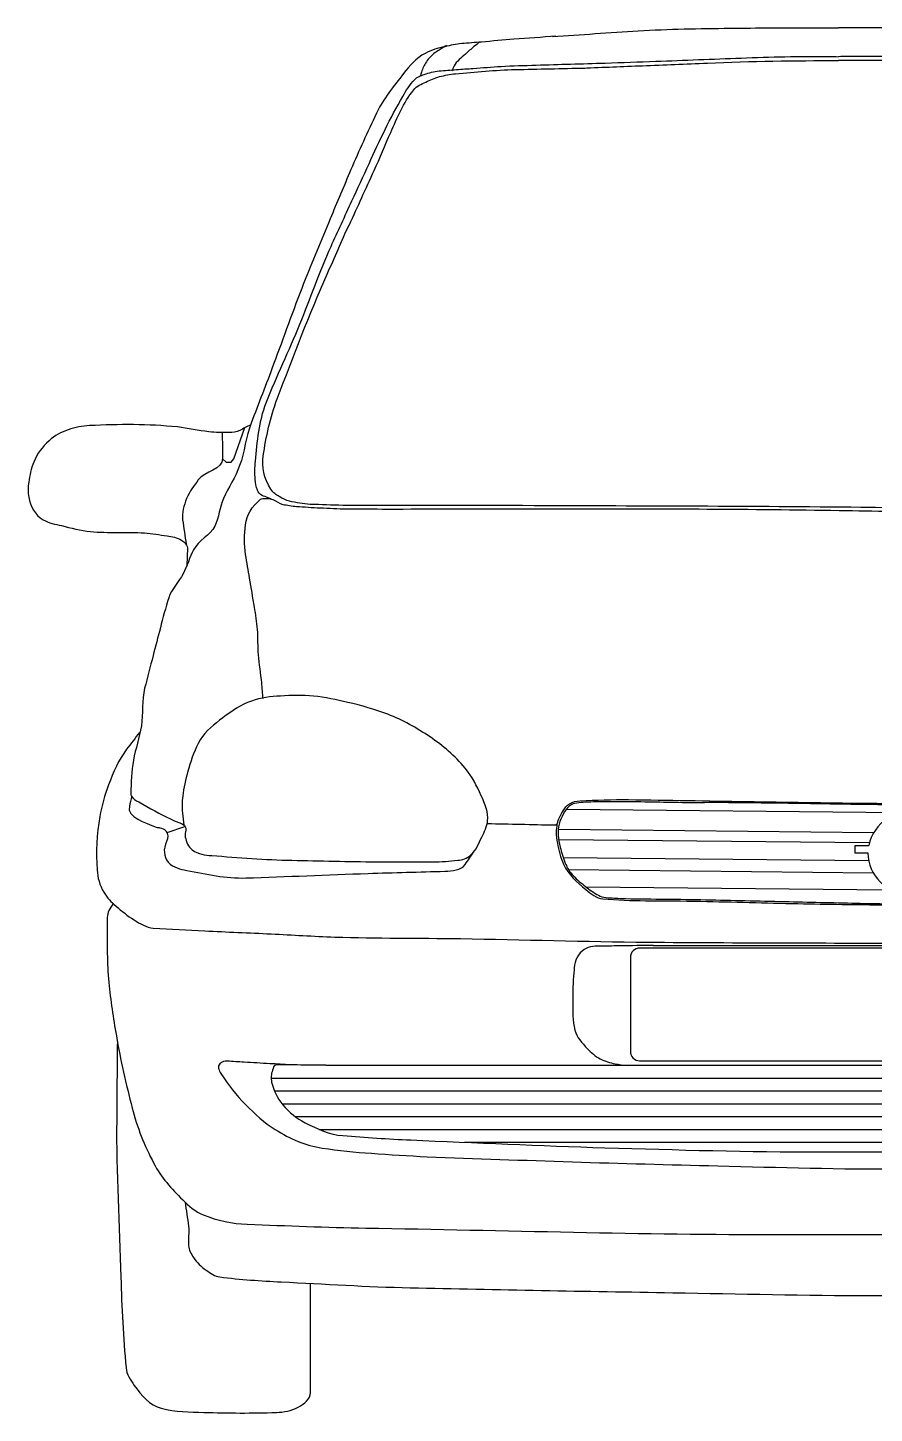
# Model space of a CAD drawing. Header units: millimetres. Extents: x 1343 to 64046, y 44602 to 77982.
# Drawn here: x 28089 to 29103, y 54952 to 56613 of the extents above; entities that cross this region are included whole.
import ezdxf

# ---------------------------------------------------------------- set-up
doc = ezdxf.new("R2010")
doc.units = ezdxf.units.MM

# ---------------------------------------------------------------- blocks, each defined once
blk = doc.blocks.new('A$C4ACD6110')
for p, q in [((645.4, 723.4), (1043.1, 719.3)), ((166.4, 695.4), (187.9, 702.5)), ((635.7, 699.3), (1012.9, 695.4)), ((635.8, 687.2), (1007.7, 683.4)), ((640.7, 665.6), (1006.8, 661.8)), ((647.3, 650.9), (1012.3, 647.1)), ((668.4, 630.3), (1033.3, 626.5)), ((1067.3, 556.9), (732.7, 556.9)), ((748.5, 560.1), (1067.3, 560.1)), ((721.4, 545.5), (721.4, 432.7)), ((356.4, 416.5), (1067.3, 416.5)), ((732.4, 421.8), (1067.3, 421.8)), ((291.1, 401.1), (1067.3, 401.1)), ((295, 385.7), (1067.3, 385.7)), ((304.2, 370.3), (1067.3, 370.3)), ((319.9, 354.9), (1067.3, 354.9)), ((348.7, 339.5), (1067.3, 339.5)), ((522.7, 324.2), (1067.3, 324.2))]:
    blk.add_line(p, q)
for points in [[(232.7, 1148.5), (232.9, 1143.2), (237.3, 1139.3), (243.2, 1139.1), (246.5, 1143.3), (259.7, 1180.6)], [(1006, 670.7), (990.5, 670.7), (990.5, 679.9), (1006.9, 679.9)]]:
    blk.add_lwpolyline(points)
for centre, start, end in [((732.7, 545.5), 89.9989, 180), ((732.7, 433.2), 177.4935, 270.0011)]:
    blk.add_arc(centre, 11.4, start, end)
for start_param, end_param in [(6.230214, 9.247388), (3.14103, 6.052285)]:
    blk.add_ellipse((1063.5, 670.7), major_axis=(57.6, 0), ratio=0.902192, start_param=start_param, end_param=end_param)
for points, knots in [([(632.2, 1649.8), (615.4, 1648.5), (598.6, 1647.3), (581.8, 1646), (568.9, 1645.1), (556, 1643.8), (543.1, 1642.7), (535.2, 1642.1), (527.2, 1641.5), (519.3, 1640.9), (512.5, 1640.3), (505.9, 1638.6), (499.2, 1637.1), (491, 1635.3), (483.1, 1633.3), (475.4, 1629.2), (464.7, 1623.3), (457.1, 1614.4), (449.7, 1605), (437.6, 1589.6), (425.5, 1574.7), (417.2, 1557.3), (406.5, 1534.9), (396.3, 1512.5), (386.6, 1489.8), (378.3, 1470.1), (369.9, 1450.4), (361.7, 1430.7), (351, 1404.9), (340.1, 1379.3), (330, 1353.4), (317.5, 1321.3), (306.1, 1288.7), (294, 1256.5), (285.2, 1233), (276, 1209.6), (267.2, 1186.1), (261, 1169.7), (259.3, 1151.7), (253.4, 1135.1), (248.5, 1121.4), (240, 1109.1), (234.2, 1095.8), (229.6, 1085.3), (228.5, 1073.2), (223.6, 1062.7), (218.2, 1051.3), (204.1, 1045.5), (198.2, 1034.3), (193.4, 1025.1), (190.5, 1014.8), (185.7, 1005.6), (180.6, 995.8), (171.8, 987.5), (168.4, 976.7), (164.7, 964.8), (161.5, 952.7), (158.4, 940.6), (155.5, 929.5), (152.6, 918.5), (149.7, 907.4), (146.3, 894.4), (143, 881.4), (139.6, 868.4), (135.9, 853.8), (138.1, 838.1), (135.7, 823.3), (133.4, 809.3), (128.7, 795.9), (126.2, 781.9), (123.9, 768.7), (123.4, 755.3), (123, 742), (122.9, 741.2), (122.9, 740.4), (123.4, 739.5), (125.7, 735.7), (129.1, 734), (132.5, 732), (145.3, 724.6), (158.1, 717.6), (171.2, 711.2), (175.2, 709.2), (179.6, 708.2), (183.7, 706.2), (185.6, 705.3), (187.2, 703.9), (188.3, 702), (190.4, 698.3), (187.1, 693.8), (188.3, 689.9), (189.9, 684.3), (191.2, 678.4), (196.6, 674.5), (204.1, 669.1), (211.8, 668.4), (219.9, 667.8), (251.9, 665.4), (283.8, 662.7), (315.8, 662.1), (349.6, 661.4), (383.4, 660.6), (417.2, 660.3), (439.8, 660.1), (462.4, 660.2), (485, 660.3), (494.8, 660.3), (504.7, 661.1), (514.5, 662.1), (520.2, 662.6), (525.8, 664.2), (530.4, 668.6), (537.1, 674.8), (539.6, 682.1), (543.4, 689.8), (546.4, 696.3), (549.7, 702.8), (550.4, 709.4), (551.5, 719.2), (547.2, 729.6), (542.8, 739.5), (537.2, 751.7), (531.8, 762.5), (523.3, 772.6), (510.9, 787.4), (497.3, 799.3), (481.5, 809.9), (465.2, 820.7), (448.9, 830.4), (430.8, 837.1), (415.1, 842.9), (399.3, 847.4), (383, 851.3), (369.3, 854.5), (355.7, 857.3), (341.8, 858.9), (328.7, 860.4), (315.4, 859.7), (302.3, 858.9), (290.5, 858.3), (279, 856.9), (267.5, 853), (254.6, 848.7), (244.2, 841.2), (233.3, 832.9), (222.9, 825), (213, 817.5), (206.2, 806.3), (199.6, 795.6), (196.1, 784.4), (192.6, 772.6), (189.7, 762.6), (186.8, 752.8), (185.6, 742.5), (184.6, 734.6), (184.1, 726.6), (184.9, 718.7), (185.4, 713.9), (185.9, 709), (186.4, 704.2)], [0, 0, 0, 0, 0.023518, 0.023518, 0.023518, 0.041607, 0.041607, 0.041607, 0.052717, 0.052717, 0.052717, 0.062216, 0.062216, 0.062216, 0.073894, 0.073894, 0.073894, 0.090346, 0.090346, 0.090346, 0.117179, 0.117179, 0.117179, 0.151677, 0.151677, 0.151677, 0.181534, 0.181534, 0.181534, 0.220421, 0.220421, 0.220421, 0.268499, 0.268499, 0.268499, 0.303537, 0.303537, 0.303537, 0.328131, 0.328131, 0.328131, 0.348479, 0.348479, 0.348479, 0.364667, 0.364667, 0.364667, 0.382383, 0.382383, 0.382383, 0.396944, 0.396944, 0.396944, 0.412612, 0.412612, 0.412612, 0.430062, 0.430062, 0.430062, 0.44604, 0.44604, 0.44604, 0.464788, 0.464788, 0.464788, 0.485872, 0.485872, 0.485872, 0.505635, 0.505635, 0.505635, 0.524221, 0.524221, 0.524221, 0.525401, 0.525401, 0.525401, 0.530909, 0.530909, 0.530909, 0.551358, 0.551358, 0.551358, 0.557614, 0.557614, 0.557614, 0.560495, 0.560495, 0.560495, 0.566124, 0.566124, 0.566124, 0.574283, 0.574283, 0.574283, 0.585557, 0.585557, 0.585557, 0.630289, 0.630289, 0.630289, 0.677476, 0.677476, 0.677476, 0.709021, 0.709021, 0.709021, 0.722761, 0.722761, 0.722761, 0.730762, 0.730762, 0.730762, 0.74236, 0.74236, 0.74236, 0.752018, 0.752018, 0.752018, 0.766496, 0.766496, 0.766496, 0.784366, 0.784366, 0.784366, 0.810437, 0.810437, 0.810437, 0.837208, 0.837208, 0.837208, 0.860387, 0.860387, 0.860387, 0.879919, 0.879919, 0.879919, 0.898297, 0.898297, 0.898297, 0.914713, 0.914713, 0.914713, 0.933169, 0.933169, 0.933169, 0.950847, 0.950847, 0.950847, 0.967751, 0.967751, 0.967751, 0.982164, 0.982164, 0.982164, 0.993229, 0.993229, 0.993229, 1, 1, 1, 1]), ([(628, 1649.4), (662.2, 1651.7), (696.4, 1653.9), (730.5, 1656.1), (767.2, 1658.4), (804, 1658.9), (840.7, 1659.3), (873.4, 1659.6), (906.1, 1659.9), (938.9, 1659.9), (949.4, 1659.9), (960, 1659.9), (970.5, 1659.9)], [0, 0, 0, 0, 0.299577, 0.299577, 0.299577, 0.621299, 0.621299, 0.621299, 0.907575, 0.907575, 0.907575, 1, 1, 1, 1]), ([(1067.3, 1659.8), (1045.6, 1659.9), (1023.9, 1659.9), (1002.2, 1659.9), (991.6, 1659.9), (981.1, 1659.9), (970.5, 1659.9)], [0, 0, 0, 0, 0.672802, 0.672802, 0.672802, 1, 1, 1, 1]), ([(501, 1638.6), (497.1, 1636.1), (493.1, 1633.6), (489.2, 1631.2), (484.9, 1628.4), (481.2, 1624.7), (478.1, 1620.5), (475.3, 1616.6), (473, 1612.5), (471.7, 1608.1), (471.2, 1606.3), (470.6, 1604.5), (470.1, 1602.7)], [0, 0, 0, 0, 0.285137, 0.285137, 0.285137, 0.599234, 0.599234, 0.599234, 0.884806, 0.884806, 0.884806, 1, 1, 1, 1]), ([(540.8, 1642.5), (538.5, 1640.8), (536.3, 1639), (534, 1637.2), (530.5, 1634.4), (527.1, 1631.4), (523.7, 1628.4), (521.1, 1626.3), (518.7, 1624), (516.3, 1621.7), (513.9, 1619.4), (511.5, 1617.1), (510.2, 1614.1), (509.3, 1612.1), (508.4, 1610), (507.6, 1608)], [0, 0, 0, 0, 0.177597, 0.177597, 0.177597, 0.456644, 0.456644, 0.456644, 0.662997, 0.662997, 0.662997, 0.863195, 0.863195, 0.863195, 1, 1, 1, 1]), ([(291.6, 1094.8), (290.2, 1095.4), (288.9, 1095.9), (287.5, 1096.5), (285.1, 1097.5), (282.7, 1098.4), (280.3, 1099.4), (277.6, 1100.5), (275.8, 1103.1), (274.7, 1105.8), (272.9, 1110.1), (272.2, 1114.3), (272, 1118.7), (271.6, 1125.9), (271.5, 1133.2), (272.2, 1140.3), (274.5, 1164), (276.4, 1188), (285.2, 1210.4), (297.8, 1242.5), (312.6, 1272.9), (325.4, 1304.5), (338, 1335.5), (349.1, 1367.2), (362.8, 1397.7), (371.1, 1415.9), (379.4, 1434.1), (387.8, 1452.3), (394.6, 1467.1), (401.5, 1482), (408.3, 1496.9), (414.6, 1510.6), (421, 1524.2), (427.5, 1537.9), (433.8, 1551.4), (441.4, 1564.3), (448.7, 1577.5), (452.7, 1584.7), (456.9, 1591.4), (462.8, 1597.6), (466, 1600.9), (470.2, 1602.6), (474.4, 1603.9), (480.3, 1605.8), (486.1, 1607.6), (492.2, 1608.1), (499.2, 1608.7), (506.1, 1609.2), (513.1, 1609.7), (519.8, 1610.2), (526.4, 1610.7), (533.1, 1611.2), (544.2, 1612), (555.3, 1612.8), (566.4, 1613.5), (580.4, 1614.3), (594.4, 1614.7), (608.4, 1615.1), (636, 1616), (663.5, 1616.7), (691.1, 1617.6), (711.3, 1618.3), (731.5, 1619), (751.7, 1619.7), (785.8, 1620.9), (819.9, 1622.4), (854, 1623.6), (889, 1624.9), (924, 1625.8), (959, 1625.3), (962.9, 1625.3), (966.7, 1625.2), (970.5, 1625.2)], [0, 0, 0, 0, 0.00415, 0.00415, 0.00415, 0.011489, 0.011489, 0.011489, 0.019502, 0.019502, 0.019502, 0.031865, 0.031865, 0.031865, 0.052197, 0.052197, 0.052197, 0.119164, 0.119164, 0.119164, 0.215384, 0.215384, 0.215384, 0.309821, 0.309821, 0.309821, 0.366228, 0.366228, 0.366228, 0.412426, 0.412426, 0.412426, 0.454951, 0.454951, 0.454951, 0.497236, 0.497236, 0.497236, 0.520315, 0.520315, 0.520315, 0.532731, 0.532731, 0.532731, 0.549915, 0.549915, 0.549915, 0.569631, 0.569631, 0.569631, 0.588457, 0.588457, 0.588457, 0.619859, 0.619859, 0.619859, 0.659392, 0.659392, 0.659392, 0.737166, 0.737166, 0.737166, 0.794213, 0.794213, 0.794213, 0.890411, 0.890411, 0.890411, 0.989176, 0.989176, 0.989176, 1, 1, 1, 1]), ([(384.8, 1423.7), (394.7, 1445.4), (404.6, 1467.1), (414.5, 1488.8), (421.3, 1503.9), (427.6, 1519.3), (434.3, 1534.4), (442.1, 1552.1), (449.2, 1569.7), (461.8, 1585.4), (465.5, 1590.2), (471.1, 1592.2), (476.4, 1594.7), (481.8, 1597.3), (487, 1599.8), (492.7, 1601.3), (499.1, 1602.9), (505.5, 1604.1), (512, 1604.7), (535.8, 1606.9), (559.5, 1609.2), (583.4, 1609.8), (611.2, 1610.4), (639, 1611), (666.7, 1611.6)], [0, 0, 0, 0, 0.184069, 0.184069, 0.184069, 0.31202, 0.31202, 0.31202, 0.461113, 0.461113, 0.461113, 0.505682, 0.505682, 0.505682, 0.550943, 0.550943, 0.550943, 0.60122, 0.60122, 0.60122, 0.785528, 0.785528, 0.785528, 1, 1, 1, 1]), ([(664.9, 1611.6), (688.5, 1612.5), (712.1, 1613.4), (735.8, 1614.4), (761.7, 1615.4), (787.6, 1616.5), (813.6, 1617.6), (865.9, 1619.7), (918.2, 1620.6), (970.5, 1620.5)], [0, 0, 0, 0, 0.23201, 0.23201, 0.23201, 0.486638, 0.486638, 0.486638, 1, 1, 1, 1]), ([(1067.3, 1625.3), (1038.9, 1625.3), (1010.5, 1625.3), (982, 1625.3), (978.2, 1625.3), (974.4, 1625.2), (970.5, 1625.2)], [0, 0, 0, 0, 0.881094, 0.881094, 0.881094, 1, 1, 1, 1]), ([(1067.3, 1084.2), (1067.1, 1084.2), (1066.9, 1084.2), (1066.6, 1084.2), (1043.5, 1084.5), (1020.5, 1084.7), (997.4, 1085), (867.1, 1086.5), (736.7, 1086.5), (606.3, 1087.1), (529.9, 1087.4), (453.5, 1087.3), (377.1, 1087.5), (364, 1087.5), (350.9, 1088.2), (337.8, 1088.7), (329.4, 1089.1), (321.2, 1090.5), (312.9, 1092.5), (308.6, 1093.5), (304.8, 1095.6), (300.9, 1097.9), (296.9, 1100.2), (293.5, 1102.4), (290.8, 1106.8), (282.3, 1120.1), (279.6, 1133.5), (281.6, 1146.8), (285, 1169.6), (289.8, 1192.6), (298.4, 1215.2), (317.9, 1266.8), (336.6, 1315.6), (358.3, 1364.7), (367, 1384.4), (375.7, 1404.1), (384.4, 1423.8)], [0, 0, 0, 0, 0.000666, 0.000666, 0.000666, 0.062513, 0.062513, 0.062513, 0.412203, 0.412203, 0.412203, 0.617064, 0.617064, 0.617064, 0.65226, 0.65226, 0.65226, 0.674729, 0.674729, 0.674729, 0.686504, 0.686504, 0.686504, 0.698592, 0.698592, 0.698592, 0.735293, 0.735293, 0.735293, 0.79819, 0.79819, 0.79819, 0.942239, 0.942239, 0.942239, 1, 1, 1, 1]), ([(266.6, 1184.1), (262.3, 1181.8), (258, 1179.5), (253.6, 1177.3), (249.7, 1175.2), (244.9, 1174.9), (240.5, 1174.8), (232.5, 1174.5), (224.5, 1174.8), (216.6, 1175.6), (204, 1177), (191.5, 1180.1), (178.8, 1181.4), (144, 1185), (108.6, 1184.7), (73.6, 1183), (65, 1182.6), (56.6, 1180.8), (48.2, 1178.1), (39.5, 1175.3), (32.2, 1171.1), (25.2, 1164.9), (16.8, 1157.5), (10.9, 1149.3), (6.8, 1139.3), (3.5, 1131.4), (2, 1123.5), (0.8, 1115.4), (-0.1, 1109.4), (-0.4, 1103.1), (0.8, 1097.1), (2.9, 1086.5), (8.1, 1075.8), (18, 1070.2), (25.1, 1066.2), (32.4, 1064.9), (39.9, 1063.2), (51.5, 1060.5), (63, 1057.4), (74.8, 1056.2), (96.2, 1053.8), (117.9, 1056.1), (139.4, 1054.4), (148.5, 1053.7), (157.5, 1052.3), (166.5, 1050.9), (172.5, 1050), (178.3, 1049), (183.9, 1045.6), (187.9, 1043.3), (191.1, 1039.3), (190.9, 1035.1), (190.6, 1028.1), (190.3, 1021.1), (190.1, 1014.1)], [0, 0, 0, 0, 0.026416, 0.026416, 0.026416, 0.050453, 0.050453, 0.050453, 0.093292, 0.093292, 0.093292, 0.161991, 0.161991, 0.161991, 0.350988, 0.350988, 0.350988, 0.39761, 0.39761, 0.39761, 0.445255, 0.445255, 0.445255, 0.501901, 0.501901, 0.501901, 0.546154, 0.546154, 0.546154, 0.579031, 0.579031, 0.579031, 0.636426, 0.636426, 0.636426, 0.677615, 0.677615, 0.677615, 0.741611, 0.741611, 0.741611, 0.857737, 0.857737, 0.857737, 0.90677, 0.90677, 0.90677, 0.939534, 0.939534, 0.939534, 0.962204, 0.962204, 0.962204, 1, 1, 1, 1]), ([(232.5, 1174.7), (232.6, 1164.3), (232.8, 1153.9), (233, 1143.5), (233.2, 1130.6), (211.6, 1128.2), (203.9, 1118), (198.6, 1111), (193.3, 1104.3), (189.9, 1095.7), (186.5, 1087.3), (183.9, 1078.7), (185.1, 1070.1), (186.5, 1060.4), (187.9, 1050.7), (189.3, 1040.9)], [0, 0, 0, 0, 0.2056, 0.2056, 0.2056, 0.460483, 0.460483, 0.460483, 0.633736, 0.633736, 0.633736, 0.80544, 0.80544, 0.80544, 1, 1, 1, 1]), ([(281.4, 855.8), (280.9, 862.1), (280.3, 868.4), (279.8, 874.7), (278.8, 886), (277, 897.2), (275.9, 908.5), (275, 918.6), (275.7, 928.7), (274.7, 938.7), (273.8, 947.7), (272.7, 956.7), (271.2, 965.6), (269.2, 977.1), (267.2, 988.6), (265.3, 1000.1), (263.6, 1009.6), (262.1, 1019.1), (260.5, 1028.6), (258.6, 1040.4), (258.9, 1052.5), (260.5, 1064.3), (262.1, 1076), (267.8, 1086.2), (278.5, 1094.7), (279.3, 1095.3), (280.1, 1095.5), (281, 1095.5), (285, 1095.8), (289.2, 1095.6), (293.1, 1094.4), (297.3, 1093.1), (300.7, 1089.6), (305, 1088.7), (310.4, 1087.6), (315.9, 1086.7), (321.4, 1086.3), (330.8, 1085.6), (340.2, 1084.9), (349.6, 1084.5), (360.3, 1084), (371, 1083.5), (381.7, 1083.3), (397.8, 1083.2), (413.9, 1083.1), (430, 1083.1), (481.3, 1083.1), (532.7, 1083.2), (584, 1083.2), (610.9, 1083.2), (637.7, 1083.2), (664.5, 1083.2), (714, 1083.2), (763.5, 1083.2), (812.9, 1083.1), (865.8, 1083), (918.6, 1082.1), (971.5, 1081.4), (992.4, 1081.2), (1013.2, 1080.8), (1034.1, 1080.4), (1039.2, 1080.3), (1044.3, 1079.9), (1049.4, 1079.7), (1054, 1079.6), (1058.6, 1079.5), (1063.2, 1079.6), (1064.6, 1079.6), (1066, 1079.7), (1067.3, 1079.7)], [0, 0, 0, 0, 0.018297, 0.018297, 0.018297, 0.051171, 0.051171, 0.051171, 0.080365, 0.080365, 0.080365, 0.106517, 0.106517, 0.106517, 0.140297, 0.140297, 0.140297, 0.168226, 0.168226, 0.168226, 0.202665, 0.202665, 0.202665, 0.236777, 0.236777, 0.236777, 0.239277, 0.239277, 0.239277, 0.251037, 0.251037, 0.251037, 0.263813, 0.263813, 0.263813, 0.27979, 0.27979, 0.27979, 0.307044, 0.307044, 0.307044, 0.338061, 0.338061, 0.338061, 0.384682, 0.384682, 0.384682, 0.533382, 0.533382, 0.533382, 0.611123, 0.611123, 0.611123, 0.754353, 0.754353, 0.754353, 0.907453, 0.907453, 0.907453, 0.967851, 0.967851, 0.967851, 0.982714, 0.982714, 0.982714, 0.996009, 0.996009, 0.996009, 1, 1, 1, 1]), ([(133.5, 815.4), (128.3, 808.6), (123.1, 801.8), (118, 795.1), (108.3, 782.5), (102.2, 767.6), (96.3, 752.6), (91.4, 740.1), (88.4, 727.4), (86, 714.4), (82, 693.4), (81.2, 671.8), (82.7, 650.7), (83.3, 641.4), (85.5, 632.3), (90.7, 623.8), (94.7, 617), (99.7, 612.2), (105.3, 607.2), (112.2, 601.1), (119, 595.7), (126.9, 590.7), (134.2, 586.2), (141.6, 581.4), (150, 580.8), (170.5, 579.4), (191, 578.4), (211.6, 577.5), (238.1, 576.3), (264.6, 575.1), (291.1, 573.9), (316.5, 572.7), (341.9, 571), (367.4, 570.1), (417.4, 568.4), (467.6, 569.1), (517.7, 568.2), (592.4, 567), (667.2, 564.6), (741.9, 564), (850.4, 563.1), (958.9, 562.9), (1067.3, 562.9)], [0, 0, 0, 0, 0.021353, 0.021353, 0.021353, 0.061189, 0.061189, 0.061189, 0.094284, 0.094284, 0.094284, 0.147596, 0.147596, 0.147596, 0.171047, 0.171047, 0.171047, 0.189462, 0.189462, 0.189462, 0.212214, 0.212214, 0.212214, 0.233185, 0.233185, 0.233185, 0.284766, 0.284766, 0.284766, 0.351282, 0.351282, 0.351282, 0.415055, 0.415055, 0.415055, 0.540688, 0.540688, 0.540688, 0.728075, 0.728075, 0.728075, 1, 1, 1, 1]), ([(124.1, 738.5), (123.1, 734.7), (122.2, 730.8), (121.3, 727), (118.1, 713.8), (140.3, 706.9), (153.5, 701.9), (154.9, 701.3), (156.5, 701.5), (157.9, 701), (160.5, 700.2), (163.1, 699.8), (165.1, 697.4), (171.4, 689.7), (161.5, 679.8), (163.3, 671.4), (164.1, 667.4), (164.3, 663.2), (167.8, 659.8), (174.5, 653), (182, 651.5), (190.1, 649.9), (213.6, 645.4), (237, 640.2), (260.7, 640.9), (309.6, 642.5), (358.4, 644.7), (407.3, 646.3), (438, 647.4), (468.7, 648), (499.3, 649), (507.8, 649.3), (518.7, 650.1), (523.5, 657.1), (526.9, 662.2), (530.4, 667.3), (533.9, 672.4)], [0, 0, 0, 0, 0.024559, 0.024559, 0.024559, 0.109212, 0.109212, 0.109212, 0.118668, 0.118668, 0.118668, 0.13526, 0.13526, 0.13526, 0.189317, 0.189317, 0.189317, 0.215208, 0.215208, 0.215208, 0.265872, 0.265872, 0.265872, 0.413516, 0.413516, 0.413516, 0.717779, 0.717779, 0.717779, 0.908825, 0.908825, 0.908825, 0.961608, 0.961608, 0.961608, 1, 1, 1, 1]), ([(549.9, 706.1), (576.6, 705.6), (603.4, 705), (630.1, 704.5), (630.8, 704.5), (631.5, 704.3), (632.2, 704.5), (634.9, 705.3), (634.2, 709.6), (635.5, 711.9), (637.1, 715.1), (638.8, 718.3), (640.7, 721.4), (642.7, 724.7), (644.9, 727.7), (648.4, 729.8), (652.4, 732.3), (656.6, 733.2), (661, 733.4), (680.4, 734.2), (699.8, 735), (719.2, 734.8), (813.5, 733.4), (907.7, 731.7), (1002, 730.5), (1021.4, 730.3), (1040.8, 730.3), (1060.2, 729.8), (1062.6, 729.8), (1065, 729.7), (1067.3, 729.7)], [0, 0, 0, 0, 0.150828, 0.150828, 0.150828, 0.154784, 0.154784, 0.154784, 0.170029, 0.170029, 0.170029, 0.190279, 0.190279, 0.190279, 0.211776, 0.211776, 0.211776, 0.236409, 0.236409, 0.236409, 0.34586, 0.34586, 0.34586, 0.877196, 0.877196, 0.877196, 0.986623, 0.986623, 0.986623, 1, 1, 1, 1]), ([(1067.3, 728.2), (1061.3, 728.3), (1055.2, 728.5), (1049.2, 728.6), (1037.2, 728.8), (1025.3, 728.6), (1013.4, 728.8), (998.5, 728.9), (983.6, 729.1), (968.7, 729.4), (958.1, 729.5), (947.6, 729.8), (937, 729.9), (902, 730.5), (867.1, 730.9), (832.1, 731.2), (817.4, 731.3), (802.7, 731), (788, 731.1), (764, 731.3), (740, 732), (716, 732.3), (707, 732.4), (698.1, 732.3), (689.1, 732.3), (681.1, 732.2), (673, 731.8), (664.9, 731.5), (661.5, 731.4), (658, 730.8), (654.6, 730.1), (652.4, 729.7), (650.3, 728.8), (648.4, 727.2), (645, 724.3), (643, 721), (641, 717.3), (638.9, 713.4), (637.1, 709.6), (636, 705.4), (634.8, 701.1), (634.4, 696.6), (634.8, 692.3), (635.2, 687.4), (636.1, 682.5), (637.3, 677.7), (639, 671.2), (640.9, 665), (643.3, 658.8), (645, 654.6), (647.1, 650.6), (650, 647.1), (654.1, 642), (658.7, 637.8), (663.8, 633.7), (668.8, 629.6), (673.8, 625.9), (679.3, 622.4), (681.8, 620.8), (684.4, 619.3), (687.3, 618.5), (690.5, 617.7), (693.7, 617.3), (697, 617.1), (703.3, 616.8), (709.7, 616.3), (716, 616.2), (747.9, 615.6), (779.8, 615.5), (811.7, 614.8), (843.2, 614.1), (874.6, 613.4), (906.1, 612.7), (934.7, 612), (963.4, 611.4), (992, 610.7), (1017, 610.1), (1042, 609.8), (1067, 610.1), (1067.1, 610.1), (1067.2, 610.1), (1067.3, 610.1)], [0, 0, 0, 0, 0.01948, 0.01948, 0.01948, 0.057785, 0.057785, 0.057785, 0.105668, 0.105668, 0.105668, 0.139606, 0.139606, 0.139606, 0.2519, 0.2519, 0.2519, 0.299179, 0.299179, 0.299179, 0.376318, 0.376318, 0.376318, 0.405045, 0.405045, 0.405045, 0.430978, 0.430978, 0.430978, 0.442107, 0.442107, 0.442107, 0.449468, 0.449468, 0.449468, 0.462734, 0.462734, 0.462734, 0.476573, 0.476573, 0.476573, 0.490619, 0.490619, 0.490619, 0.506511, 0.506511, 0.506511, 0.527768, 0.527768, 0.527768, 0.542157, 0.542157, 0.542157, 0.562723, 0.562723, 0.562723, 0.583314, 0.583314, 0.583314, 0.592817, 0.592817, 0.592817, 0.603328, 0.603328, 0.603328, 0.623755, 0.623755, 0.623755, 0.726187, 0.726187, 0.726187, 0.827282, 0.827282, 0.827282, 0.919318, 0.919318, 0.919318, 0.999676, 0.999676, 0.999676, 1, 1, 1, 1]), ([(633.4, 705.3), (633.1, 702.1), (632.7, 698.9), (632.3, 695.8), (631.9, 691.4), (633.2, 687.1), (634, 682.7), (635.6, 674), (637.5, 665.6), (641.4, 657.4), (647.3, 644.8), (657, 636), (668, 627.1), (674.4, 621.9), (680.6, 616.5), (688.4, 615.8), (705.4, 614.4), (722.5, 613.9), (739.6, 613.7), (761.6, 613.5), (783.6, 613.5), (805.5, 613), (844.4, 612.2), (883.2, 610.9), (922, 610.2), (957.3, 609.5), (992.6, 608.8), (1028, 608.8), (1038.2, 608.8), (1048.5, 608.8), (1058.8, 608.8), (1061.7, 608.8), (1064.5, 608.8), (1067.3, 608.8)], [0, 0, 0, 0, 0.019564, 0.019564, 0.019564, 0.046288, 0.046288, 0.046288, 0.099995, 0.099995, 0.099995, 0.181996, 0.181996, 0.181996, 0.229278, 0.229278, 0.229278, 0.333505, 0.333505, 0.333505, 0.467607, 0.467607, 0.467607, 0.704482, 0.704482, 0.704482, 0.919908, 0.919908, 0.919908, 0.982677, 0.982677, 0.982677, 1, 1, 1, 1]), ([(101.8, 610.4), (100.1, 607.5), (98.5, 604.7), (96.8, 601.9), (94, 596.9), (94.9, 590.5), (94.9, 584.7), (94.8, 561.7), (94.4, 538.7), (96.7, 515.8), (98.8, 494.3), (102, 473), (105.7, 451.7), (110.7, 422.5), (117.4, 393.9), (124.7, 365.2), (130.6, 342.1), (139.2, 320.4), (150.5, 298.9), (159.3, 282.1), (171.5, 268.7), (185.2, 255.1), (192.7, 247.7), (200.1, 241.1), (209.8, 237.1), (227.1, 230.1), (244.5, 226.6), (262.5, 225.9), (309.9, 224.1), (357.3, 222.2), (404.7, 221.4), (570.3, 218.6), (735.9, 213.5), (901.5, 213.5), (951.2, 213.5), (1000.9, 213.5), (1050.5, 213.5), (1056.1, 213.5), (1061.7, 213.5), (1067.3, 213.5)], [0, 0, 0, 0, 0.007804, 0.007804, 0.007804, 0.02143, 0.02143, 0.02143, 0.075929, 0.075929, 0.075929, 0.12702, 0.12702, 0.12702, 0.197007, 0.197007, 0.197007, 0.253196, 0.253196, 0.253196, 0.297368, 0.297368, 0.297368, 0.321468, 0.321468, 0.321468, 0.363999, 0.363999, 0.363999, 0.476449, 0.476449, 0.476449, 0.868994, 0.868994, 0.868994, 0.986699, 0.986699, 0.986699, 1, 1, 1, 1]), ([(749, 560.1), (735.6, 559.9), (722.3, 559.7), (708.9, 559.5), (699.8, 559.4), (690.8, 559.2), (681.7, 559.1), (674.4, 559), (667.1, 557.5), (661.2, 551), (654.6, 543.7), (654.3, 535.6), (653.6, 527.4), (652.7, 515.7), (652.2, 504.1), (652.3, 492.5), (652.3, 481.1), (652.2, 469.8), (655, 458.5), (657.1, 449.8), (663.3, 443.3), (669.7, 436.6), (674.5, 431.5), (679.1, 427.1), (685.3, 424.1), (691.1, 421.3), (696.9, 419.2), (703.1, 418.3), (708, 417.5), (712.9, 416.8), (717.8, 416)], [0, 0, 0, 0, 0.152376, 0.152376, 0.152376, 0.255693, 0.255693, 0.255693, 0.339379, 0.339379, 0.339379, 0.433895, 0.433895, 0.433895, 0.566485, 0.566485, 0.566485, 0.695979, 0.695979, 0.695979, 0.796231, 0.796231, 0.796231, 0.872225, 0.872225, 0.872225, 0.943474, 0.943474, 0.943474, 1, 1, 1, 1]), ([(106.9, 445), (106.6, 413.5), (106.3, 382), (106.1, 350.4), (105.6, 287.7), (109.2, 225), (111.1, 162.3), (112.1, 126.2), (114.1, 90.1), (117.3, 54), (118, 46.2), (122.3, 39.5), (127.2, 32.8), (136.1, 20.5), (145.5, 8.9), (159.5, 5.4), (176.4, 1.1), (193.4, 0.9), (210.4, 0.4), (239.4, -0.4), (268.4, -0.7), (297.4, 0.4), (306.3, 0.7), (314.9, 2.2), (323.4, 6.6), (330.8, 10.4), (338.3, 16.4), (338.3, 24.1), (338.3, 67.7), (338.3, 111.4), (338.3, 155)], [0, 0, 0, 0, 0.121911, 0.121911, 0.121911, 0.364434, 0.364434, 0.364434, 0.504346, 0.504346, 0.504346, 0.534495, 0.534495, 0.534495, 0.589082, 0.589082, 0.589082, 0.655024, 0.655024, 0.655024, 0.767073, 0.767073, 0.767073, 0.801633, 0.801633, 0.801633, 0.8312, 0.8312, 0.8312, 1, 1, 1, 1]), ([(314.8, 416.9), (306.3, 417.4), (297.9, 417.9), (289.4, 418.3), (279.2, 418.9), (269.1, 419.5), (258.9, 420.1), (252.1, 420.5), (245.3, 421), (238.5, 421.4), (235.4, 421.6), (232.3, 420.7), (229.7, 418.3), (226.3, 415.3), (228.8, 409.7), (231, 406.4), (239.9, 393.4), (249.1, 380.5), (260.7, 369.1), (271.9, 358), (282.5, 347.8), (296.1, 339.3), (313.8, 328.3), (332.3, 320), (352.3, 317.2), (371.8, 314.4), (391.4, 312.2), (411.1, 310.9), (433.4, 309.5), (455.6, 307.8), (477.9, 306.9), (593.9, 302.4), (709.9, 298.6), (825.9, 295.9), (899.7, 294.1), (973.4, 291.7), (1047.2, 292.3), (1053.9, 292.4), (1060.6, 292.4), (1067.3, 292.5)], [0, 0, 0, 0, 0.026265, 0.026265, 0.026265, 0.057863, 0.057863, 0.057863, 0.078937, 0.078937, 0.078937, 0.088627, 0.088627, 0.088627, 0.101084, 0.101084, 0.101084, 0.150296, 0.150296, 0.150296, 0.198061, 0.198061, 0.198061, 0.260484, 0.260484, 0.260484, 0.321625, 0.321625, 0.321625, 0.39078, 0.39078, 0.39078, 0.750526, 0.750526, 0.750526, 0.979139, 0.979139, 0.979139, 1, 1, 1, 1]), ([(356.4, 416.5), (347.9, 416.5), (339.3, 416.6), (330.8, 416.7), (319.4, 416.8), (308.1, 417.2), (296.8, 416.7), (294.3, 416.6), (293.5, 412.9), (292.7, 410.5), (291.1, 405.8), (290.5, 400.7), (291.7, 396.1), (294, 386.5), (298.1, 377.5), (305, 369.2), (313, 359.7), (321.2, 353), (331.8, 347.6), (346.5, 340), (361.1, 333.4), (377, 332.1), (404.1, 329.9), (431.2, 328.1), (458.3, 326.9), (535.8, 323.7), (613.3, 319.9), (690.9, 317.6), (776.9, 315.1), (863, 312.5), (949.1, 312.5), (981.3, 312.5), (1013.6, 312.5), (1045.8, 312.5), (1053, 312.5), (1060.2, 312.5), (1067.3, 312.5)], [0, 0, 0, 0, 0.029042, 0.029042, 0.029042, 0.067428, 0.067428, 0.067428, 0.075833, 0.075833, 0.075833, 0.092209, 0.092209, 0.092209, 0.126103, 0.126103, 0.126103, 0.165027, 0.165027, 0.165027, 0.219117, 0.219117, 0.219117, 0.311195, 0.311195, 0.311195, 0.57429, 0.57429, 0.57429, 0.866314, 0.866314, 0.866314, 0.975656, 0.975656, 0.975656, 1, 1, 1, 1]), ([(188, 252.3), (189.4, 242.8), (190.8, 233.2), (192.2, 223.7), (193.4, 215.9), (191.3, 208), (192.2, 200.2), (192.8, 195.1), (195, 190.6), (198.1, 186.1), (202.4, 179.9), (207.2, 175.3), (213.3, 170.9), (218.5, 167.2), (223.6, 163.4), (229.6, 162.7), (254.2, 159.7), (278.7, 158), (303.3, 156.8), (354.7, 154.4), (406.1, 150.9), (457.6, 149.8), (562.4, 147.5), (667.3, 145.6), (772.1, 143.9), (851.6, 142.6), (931.1, 140.4), (1010.6, 140.4), (1028.9, 140.4), (1047.2, 140.4), (1065.5, 140.4), (1066.1, 140.4), (1066.7, 140.4), (1067.3, 140.4)], [0, 0, 0, 0, 0.030645, 0.030645, 0.030645, 0.055445, 0.055445, 0.055445, 0.071557, 0.071557, 0.071557, 0.09432, 0.09432, 0.09432, 0.113682, 0.113682, 0.113682, 0.191811, 0.191811, 0.191811, 0.355165, 0.355165, 0.355165, 0.687772, 0.687772, 0.687772, 0.939994, 0.939994, 0.939994, 0.998096, 0.998096, 0.998096, 1, 1, 1, 1])]:
    blk.add_open_spline(points, degree=3, knots=knots)
blk.add_open_spline([(1067.3, 1620.9), (1035.1, 1620.8), (1002.8, 1620.8), (970.5, 1620.5)], degree=3)

msp = doc.modelspace()

# ---------------------------------------------------------------- block references
msp.add_blockref('A$C4ACD6110', (28089.5, 54953))

doc.saveas('drawing.dxf')
